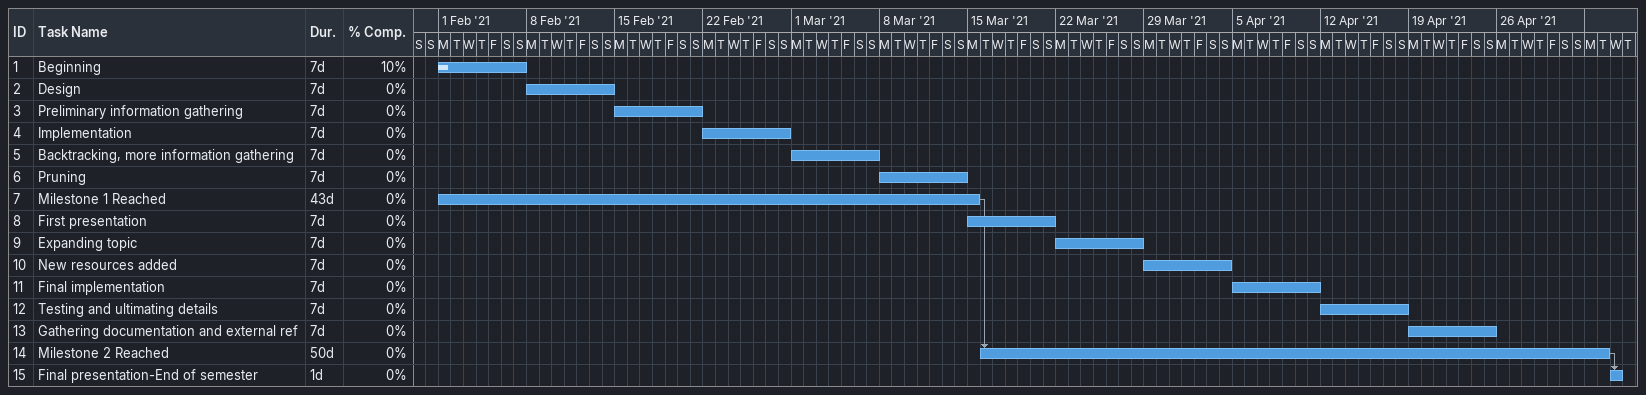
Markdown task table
| ID | Task | Duration | Start | Finish | Predecessors | % complete |
|---|---|---|---|---|---|---|
| 1 | Beginning | 7d | 2021-02-01 | 2021-02-07 |  | 10 |
| 2 | Design | 7d | 2021-02-08 | 2021-02-14 |  | 0 |
| 3 | Preliminary information gathering | 7d | 2021-02-15 | 2021-02-21 |  | 0 |
| 4 | Implementation | 7d | 2021-02-22 | 2021-02-28 |  | 0 |
| 5 | Backtracking, more information gathering | 7d | 2021-03-01 | 2021-03-07 |  | 0 |
| 6 | Pruning | 7d | 2021-03-08 | 2021-03-14 |  | 0 |
| 7 | Milestone 1 Reached | 43d | 2021-02-01 | 2021-03-15 |  | 0 |
| 8 | First presentation | 7d | 2021-03-15 | 2021-03-21 |  | 0 |
| 9 | Expanding topic | 7d | 2021-03-22 | 2021-03-28 |  | 0 |
| 10 | New resources added | 7d | 2021-03-29 | 2021-04-04 |  | 0 |
| 11 | Final implementation | 7d | 2021-04-05 | 2021-04-11 |  | 0 |
| 12 | Testing and ultimating details | 7d | 2021-04-12 | 2021-04-18 |  | 0 |
| 13 | Gathering documentation and external ref | 7d | 2021-04-19 | 2021-04-25 |  | 0 |
| 14 | Milestone 2 Reached | 50d | 2021-03-16 | 2021-05-04 | 7 | 0 |
| 15 | Final presentation-End of semester | 1d | 2021-05-05 | 2021-05-05 | 14 | 0 |
